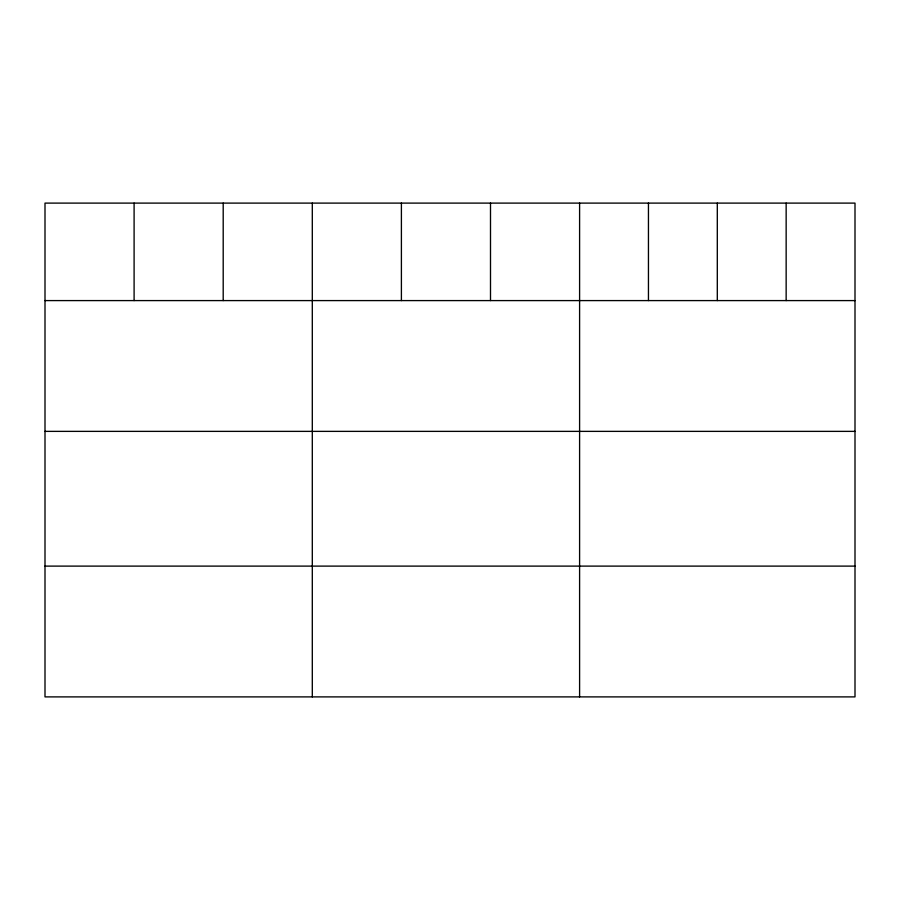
<?xml version="1.0" encoding="UTF-8"?>
<svg xmlns="http://www.w3.org/2000/svg" width="900" height="900" viewBox="0 0 900 900"><rect width="100%" height="100%" fill="white"/><g stroke="black" fill="none" stroke-linecap="round" stroke-linejoin="round"><path stroke-width="1.35" d="M855 300.589L855 696.893L45 696.893L45 203.107L855 203.107L855 300.589L45 300.589M45 431.37L855 431.37M45 566.111L855 566.111M786.15 203.107L786.15 300.589M717.3 203.107L717.3 300.589M648.45 203.107L648.45 300.589M579.6 203.107L579.6 696.893M490.5 203.107L490.5 300.589M401.4 203.107L401.4 300.589M312.3 203.107L312.3 696.893M223.2 203.107L223.2 300.589M134.1 203.107L134.1 300.589"/></g></svg>
